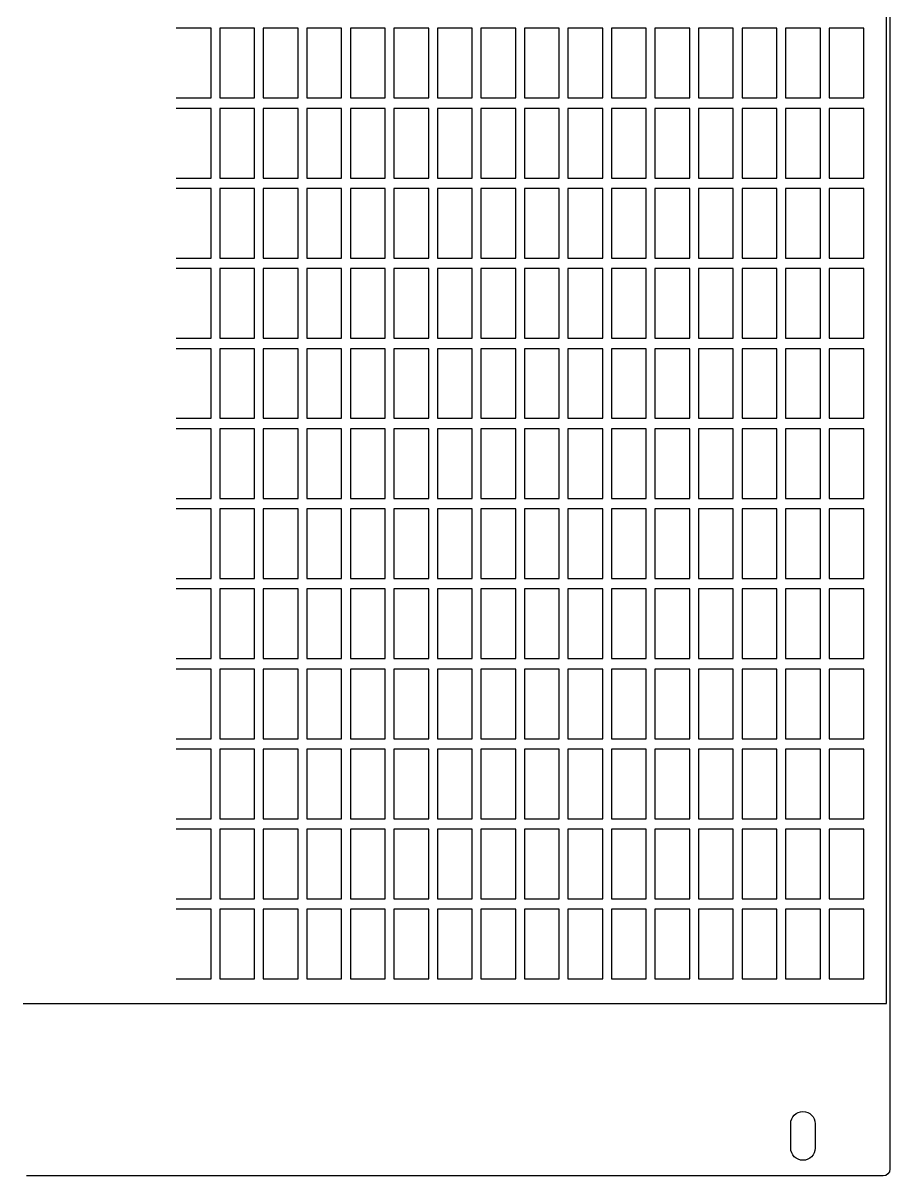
# Model space of a CAD drawing. Extents: x -678900 to 2378000, y 0 to 1840591.
# Drawn here: x -121606.6 to -121357.6, y 695220.8 to 695551.9 of the extents above; entities that cross this region are included whole.
import ezdxf

# ---------------------------------------------------------------- set-up
doc = ezdxf.new("R2010")
doc.units = 0
doc.header["$LTSCALE"] = 1000
doc.header["$MEASUREMENT"] = 0
doc.linetypes.add('DASH', pattern=[0.35, 0.25, -0.1])
for name, color, linetype in [('AE-ELEV-4', 251, 'CONTINUOUS'), ('AE-HDWR-COVR', 8, 'CONTINUOUS'), ('C-XREF-INT', 7, 'CONTINUOUS')]:
    doc.layers.add(name, color=color, linetype=linetype)

# ---------------------------------------------------------------- blocks, each defined once
blk = doc.blocks.new('冲顶')
at = {"layer": 'AE-ELEV-4', "linetype": 'Continuous'}
for p, q in [((1332886.42, 858497.89), (1332886.42, 857951.89)), ((1332887.42, 857999.46), (1332887.42, 858447.46)), ((1332893.92, 858279.46), (1332903.92, 858279.46)), ((1332893.92, 858259.46), (1332893.92, 858279.46)), ((1332903.92, 858279.46), (1332903.92, 858259.46)), ((1332906.42, 858279.46), (1332916.42, 858279.46)), ((1332906.42, 858259.46), (1332906.42, 858279.46)), ((1332916.42, 858279.46), (1332916.42, 858259.46)), ((1332918.92, 858279.46), (1332928.92, 858279.46)), ((1332918.92, 858259.46), (1332918.92, 858279.46)), ((1332928.92, 858279.46), (1332928.92, 858259.46)), ((1332931.42, 858279.46), (1332941.42, 858279.46)), ((1332931.42, 858259.46), (1332931.42, 858279.46)), ((1332941.42, 858279.46), (1332941.42, 858259.46)), ((1332943.92, 858279.46), (1332953.92, 858279.46)), ((1332943.92, 858259.46), (1332943.92, 858279.46)), ((1332953.92, 858279.46), (1332953.92, 858259.46)), ((1332956.42, 858279.46), (1332966.42, 858279.46)), ((1332956.42, 858259.46), (1332956.42, 858279.46)), ((1332966.42, 858279.46), (1332966.42, 858259.46)), ((1332968.92, 858279.46), (1332978.92, 858279.46)), ((1332968.92, 858259.46), (1332968.92, 858279.46)), ((1332978.92, 858279.46), (1332978.92, 858259.46)), ((1332981.42, 858279.46), (1332991.42, 858279.46)), ((1332981.42, 858259.46), (1332981.42, 858279.46)), ((1332991.42, 858279.46), (1332991.42, 858259.46)), ((1332993.92, 858279.46), (1333003.92, 858279.46)), ((1332993.92, 858259.46), (1332993.92, 858279.46)), ((1333003.92, 858279.46), (1333003.92, 858259.46)), ((1333006.42, 858279.46), (1333016.42, 858279.46)), ((1333006.42, 858259.46), (1333006.42, 858279.46)), ((1333016.42, 858279.46), (1333016.42, 858259.46)), ((1333018.92, 858279.46), (1333028.92, 858279.46)), ((1333018.92, 858259.46), (1333018.92, 858279.46)), ((1333028.92, 858279.46), (1333028.92, 858259.46)), ((1333031.42, 858279.46), (1333041.42, 858279.46)), ((1333031.42, 858259.46), (1333031.42, 858279.46)), ((1333041.42, 858279.46), (1333041.42, 858259.46)), ((1333043.92, 858279.46), (1333053.92, 858279.46)), ((1333043.92, 858259.46), (1333043.92, 858279.46)), ((1333053.92, 858279.46), (1333053.92, 858259.46)), ((1333056.42, 858279.46), (1333066.42, 858279.46)), ((1333056.42, 858259.46), (1333056.42, 858279.46)), ((1333066.42, 858279.46), (1333066.42, 858259.46)), ((1333068.92, 858279.46), (1333078.92, 858279.46)), ((1333068.92, 858259.46), (1333068.92, 858279.46)), ((1333078.92, 858279.46), (1333078.92, 858259.46)), ((1333081.42, 858279.46), (1333091.42, 858279.46)), ((1333081.42, 858259.46), (1333081.42, 858279.46)), ((1332903.92, 858259.46), (1332893.92, 858259.46)), ((1332916.42, 858259.46), (1332906.42, 858259.46)), ((1332928.92, 858259.46), (1332918.92, 858259.46)), ((1332941.42, 858259.46), (1332931.42, 858259.46)), ((1332953.92, 858259.46), (1332943.92, 858259.46)), ((1332966.42, 858259.46), (1332956.42, 858259.46)), ((1332978.92, 858259.46), (1332968.92, 858259.46)), ((1332991.42, 858259.46), (1332981.42, 858259.46)), ((1333003.92, 858259.46), (1332993.92, 858259.46)), ((1333016.42, 858259.46), (1333006.42, 858259.46)), ((1333028.92, 858259.46), (1333018.92, 858259.46)), ((1333041.42, 858259.46), (1333031.42, 858259.46)), ((1333053.92, 858259.46), (1333043.92, 858259.46)), ((1333066.42, 858259.46), (1333056.42, 858259.46)), ((1333078.92, 858259.46), (1333068.92, 858259.46)), ((1333091.42, 858259.46), (1333081.42, 858259.46)), ((1332893.92, 858256.46), (1332903.92, 858256.46)), ((1332893.92, 858236.46), (1332893.92, 858256.46)), ((1332903.92, 858256.46), (1332903.92, 858236.46)), ((1332906.42, 858256.46), (1332916.42, 858256.46)), ((1332906.42, 858236.46), (1332906.42, 858256.46)), ((1332916.42, 858256.46), (1332916.42, 858236.46)), ((1332918.92, 858256.46), (1332928.92, 858256.46)), ((1332918.92, 858236.46), (1332918.92, 858256.46)), ((1332928.92, 858256.46), (1332928.92, 858236.46)), ((1332931.42, 858256.46), (1332941.42, 858256.46)), ((1332931.42, 858236.46), (1332931.42, 858256.46)), ((1332941.42, 858256.46), (1332941.42, 858236.46)), ((1332943.92, 858256.46), (1332953.92, 858256.46)), ((1332943.92, 858236.46), (1332943.92, 858256.46)), ((1332953.92, 858256.46), (1332953.92, 858236.46)), ((1332956.42, 858256.46), (1332966.42, 858256.46)), ((1332956.42, 858236.46), (1332956.42, 858256.46)), ((1332966.42, 858256.46), (1332966.42, 858236.46)), ((1332968.92, 858256.46), (1332978.92, 858256.46)), ((1332968.92, 858236.46), (1332968.92, 858256.46)), ((1332978.92, 858256.46), (1332978.92, 858236.46)), ((1332981.42, 858256.46), (1332991.42, 858256.46)), ((1332981.42, 858236.46), (1332981.42, 858256.46)), ((1332991.42, 858256.46), (1332991.42, 858236.46)), ((1332993.92, 858256.46), (1333003.92, 858256.46)), ((1332993.92, 858236.46), (1332993.92, 858256.46)), ((1333003.92, 858256.46), (1333003.92, 858236.46)), ((1333006.42, 858256.46), (1333016.42, 858256.46)), ((1333006.42, 858236.46), (1333006.42, 858256.46)), ((1333016.42, 858256.46), (1333016.42, 858236.46)), ((1333018.92, 858256.46), (1333028.92, 858256.46)), ((1333018.92, 858236.46), (1333018.92, 858256.46)), ((1333028.92, 858256.46), (1333028.92, 858236.46)), ((1333031.42, 858256.46), (1333041.42, 858256.46)), ((1333031.42, 858236.46), (1333031.42, 858256.46)), ((1333041.42, 858256.46), (1333041.42, 858236.46)), ((1333043.92, 858256.46), (1333053.92, 858256.46)), ((1333043.92, 858236.46), (1333043.92, 858256.46)), ((1333053.92, 858256.46), (1333053.92, 858236.46)), ((1333056.42, 858256.46), (1333066.42, 858256.46)), ((1333056.42, 858236.46), (1333056.42, 858256.46)), ((1333066.42, 858256.46), (1333066.42, 858236.46)), ((1333068.92, 858256.46), (1333078.92, 858256.46)), ((1333068.92, 858236.46), (1333068.92, 858256.46)), ((1333078.92, 858256.46), (1333078.92, 858236.46)), ((1333081.42, 858256.46), (1333091.42, 858256.46)), ((1333081.42, 858236.46), (1333081.42, 858256.46)), ((1332903.92, 858236.46), (1332893.92, 858236.46)), ((1332893.92, 858233.46), (1332903.92, 858233.46)), ((1332893.92, 858213.46), (1332893.92, 858233.46)), ((1332903.92, 858233.46), (1332903.92, 858213.46)), ((1332916.42, 858236.46), (1332906.42, 858236.46)), ((1332906.42, 858233.46), (1332916.42, 858233.46)), ((1332906.42, 858213.46), (1332906.42, 858233.46)), ((1332916.42, 858233.46), (1332916.42, 858213.46)), ((1332928.92, 858236.46), (1332918.92, 858236.46)), ((1332918.92, 858233.46), (1332928.92, 858233.46)), ((1332918.92, 858213.46), (1332918.92, 858233.46)), ((1332928.92, 858233.46), (1332928.92, 858213.46)), ((1332941.42, 858236.46), (1332931.42, 858236.46)), ((1332931.42, 858233.46), (1332941.42, 858233.46)), ((1332931.42, 858213.46), (1332931.42, 858233.46)), ((1332941.42, 858233.46), (1332941.42, 858213.46)), ((1332953.92, 858236.46), (1332943.92, 858236.46)), ((1332943.92, 858233.46), (1332953.92, 858233.46)), ((1332943.92, 858213.46), (1332943.92, 858233.46)), ((1332953.92, 858233.46), (1332953.92, 858213.46)), ((1332966.42, 858236.46), (1332956.42, 858236.46)), ((1332956.42, 858233.46), (1332966.42, 858233.46)), ((1332956.42, 858213.46), (1332956.42, 858233.46)), ((1332966.42, 858233.46), (1332966.42, 858213.46)), ((1332978.92, 858236.46), (1332968.92, 858236.46)), ((1332968.92, 858233.46), (1332978.92, 858233.46)), ((1332968.92, 858213.46), (1332968.92, 858233.46)), ((1332978.92, 858233.46), (1332978.92, 858213.46)), ((1332991.42, 858236.46), (1332981.42, 858236.46)), ((1332981.42, 858233.46), (1332991.42, 858233.46)), ((1332981.42, 858213.46), (1332981.42, 858233.46)), ((1332991.42, 858233.46), (1332991.42, 858213.46)), ((1333003.92, 858236.46), (1332993.92, 858236.46)), ((1332993.92, 858233.46), (1333003.92, 858233.46)), ((1332993.92, 858213.46), (1332993.92, 858233.46)), ((1333003.92, 858233.46), (1333003.92, 858213.46)), ((1333016.42, 858236.46), (1333006.42, 858236.46)), ((1333006.42, 858233.46), (1333016.42, 858233.46)), ((1333006.42, 858213.46), (1333006.42, 858233.46)), ((1333016.42, 858233.46), (1333016.42, 858213.46)), ((1333028.92, 858236.46), (1333018.92, 858236.46)), ((1333018.92, 858233.46), (1333028.92, 858233.46)), ((1333018.92, 858213.46), (1333018.92, 858233.46)), ((1333028.92, 858233.46), (1333028.92, 858213.46)), ((1333041.42, 858236.46), (1333031.42, 858236.46)), ((1333031.42, 858233.46), (1333041.42, 858233.46)), ((1333031.42, 858213.46), (1333031.42, 858233.46)), ((1333041.42, 858233.46), (1333041.42, 858213.46)), ((1333053.92, 858236.46), (1333043.92, 858236.46)), ((1333043.92, 858233.46), (1333053.92, 858233.46)), ((1333043.92, 858213.46), (1333043.92, 858233.46)), ((1333053.92, 858233.46), (1333053.92, 858213.46)), ((1333066.42, 858236.46), (1333056.42, 858236.46)), ((1333056.42, 858233.46), (1333066.42, 858233.46)), ((1333056.42, 858213.46), (1333056.42, 858233.46)), ((1333066.42, 858233.46), (1333066.42, 858213.46)), ((1333078.92, 858236.46), (1333068.92, 858236.46)), ((1333068.92, 858233.46), (1333078.92, 858233.46)), ((1333068.92, 858213.46), (1333068.92, 858233.46)), ((1333078.92, 858233.46), (1333078.92, 858213.46)), ((1333091.42, 858236.46), (1333081.42, 858236.46)), ((1333081.42, 858233.46), (1333091.42, 858233.46)), ((1333081.42, 858213.46), (1333081.42, 858233.46)), ((1332903.92, 858213.46), (1332893.92, 858213.46)), ((1332893.92, 858210.46), (1332903.92, 858210.46)), ((1332893.92, 858190.46), (1332893.92, 858210.46)), ((1332903.92, 858210.46), (1332903.92, 858190.46)), ((1332916.42, 858213.46), (1332906.42, 858213.46)), ((1332906.42, 858210.46), (1332916.42, 858210.46)), ((1332906.42, 858190.46), (1332906.42, 858210.46)), ((1332916.42, 858210.46), (1332916.42, 858190.46)), ((1332928.92, 858213.46), (1332918.92, 858213.46)), ((1332918.92, 858210.46), (1332928.92, 858210.46)), ((1332918.92, 858190.46), (1332918.92, 858210.46)), ((1332928.92, 858210.46), (1332928.92, 858190.46)), ((1332941.42, 858213.46), (1332931.42, 858213.46)), ((1332931.42, 858210.46), (1332941.42, 858210.46)), ((1332931.42, 858190.46), (1332931.42, 858210.46)), ((1332941.42, 858210.46), (1332941.42, 858190.46)), ((1332953.92, 858213.46), (1332943.92, 858213.46)), ((1332943.92, 858210.46), (1332953.92, 858210.46)), ((1332943.92, 858190.46), (1332943.92, 858210.46)), ((1332953.92, 858210.46), (1332953.92, 858190.46)), ((1332966.42, 858213.46), (1332956.42, 858213.46)), ((1332956.42, 858210.46), (1332966.42, 858210.46)), ((1332956.42, 858190.46), (1332956.42, 858210.46)), ((1332966.42, 858210.46), (1332966.42, 858190.46)), ((1332978.92, 858213.46), (1332968.92, 858213.46)), ((1332968.92, 858210.46), (1332978.92, 858210.46)), ((1332968.92, 858190.46), (1332968.92, 858210.46)), ((1332978.92, 858210.46), (1332978.92, 858190.46)), ((1332991.42, 858213.46), (1332981.42, 858213.46)), ((1332981.42, 858210.46), (1332991.42, 858210.46)), ((1332981.42, 858190.46), (1332981.42, 858210.46)), ((1332991.42, 858210.46), (1332991.42, 858190.46)), ((1333003.92, 858213.46), (1332993.92, 858213.46)), ((1332993.92, 858210.46), (1333003.92, 858210.46)), ((1332993.92, 858190.46), (1332993.92, 858210.46)), ((1333003.92, 858210.46), (1333003.92, 858190.46)), ((1333016.42, 858213.46), (1333006.42, 858213.46)), ((1333006.42, 858210.46), (1333016.42, 858210.46)), ((1333006.42, 858190.46), (1333006.42, 858210.46)), ((1333016.42, 858210.46), (1333016.42, 858190.46)), ((1333028.92, 858213.46), (1333018.92, 858213.46)), ((1333018.92, 858210.46), (1333028.92, 858210.46)), ((1333018.92, 858190.46), (1333018.92, 858210.46)), ((1333028.92, 858210.46), (1333028.92, 858190.46)), ((1333041.42, 858213.46), (1333031.42, 858213.46)), ((1333031.42, 858210.46), (1333041.42, 858210.46)), ((1333031.42, 858190.46), (1333031.42, 858210.46)), ((1333041.42, 858210.46), (1333041.42, 858190.46)), ((1333053.92, 858213.46), (1333043.92, 858213.46)), ((1333043.92, 858210.46), (1333053.92, 858210.46)), ((1333043.92, 858190.46), (1333043.92, 858210.46)), ((1333053.92, 858210.46), (1333053.92, 858190.46)), ((1333066.42, 858213.46), (1333056.42, 858213.46)), ((1333056.42, 858210.46), (1333066.42, 858210.46)), ((1333056.42, 858190.46), (1333056.42, 858210.46)), ((1333066.42, 858210.46), (1333066.42, 858190.46)), ((1333078.92, 858213.46), (1333068.92, 858213.46)), ((1333068.92, 858210.46), (1333078.92, 858210.46)), ((1333068.92, 858190.46), (1333068.92, 858210.46)), ((1333078.92, 858210.46), (1333078.92, 858190.46)), ((1333091.42, 858213.46), (1333081.42, 858213.46)), ((1333081.42, 858210.46), (1333091.42, 858210.46)), ((1333081.42, 858190.46), (1333081.42, 858210.46)), ((1332903.92, 858190.46), (1332893.92, 858190.46)), ((1332916.42, 858190.46), (1332906.42, 858190.46)), ((1332928.92, 858190.46), (1332918.92, 858190.46)), ((1332941.42, 858190.46), (1332931.42, 858190.46)), ((1332953.92, 858190.46), (1332943.92, 858190.46)), ((1332966.42, 858190.46), (1332956.42, 858190.46)), ((1332978.92, 858190.46), (1332968.92, 858190.46)), ((1332991.42, 858190.46), (1332981.42, 858190.46)), ((1333003.92, 858190.46), (1332993.92, 858190.46)), ((1333016.42, 858190.46), (1333006.42, 858190.46)), ((1333028.92, 858190.46), (1333018.92, 858190.46)), ((1333041.42, 858190.46), (1333031.42, 858190.46)), ((1333053.92, 858190.46), (1333043.92, 858190.46)), ((1333066.42, 858190.46), (1333056.42, 858190.46)), ((1333078.92, 858190.46), (1333068.92, 858190.46)), ((1333091.42, 858190.46), (1333081.42, 858190.46)), ((1332893.92, 858187.46), (1332903.92, 858187.46)), ((1332893.92, 858167.46), (1332893.92, 858187.46)), ((1332903.92, 858187.46), (1332903.92, 858167.46)), ((1332906.42, 858187.46), (1332916.42, 858187.46)), ((1332906.42, 858167.46), (1332906.42, 858187.46)), ((1332916.42, 858187.46), (1332916.42, 858167.46)), ((1332918.92, 858187.46), (1332928.92, 858187.46)), ((1332918.92, 858167.46), (1332918.92, 858187.46)), ((1332928.92, 858187.46), (1332928.92, 858167.46)), ((1332931.42, 858187.46), (1332941.42, 858187.46)), ((1332931.42, 858167.46), (1332931.42, 858187.46)), ((1332941.42, 858187.46), (1332941.42, 858167.46)), ((1332943.92, 858187.46), (1332953.92, 858187.46)), ((1332943.92, 858167.46), (1332943.92, 858187.46)), ((1332953.92, 858187.46), (1332953.92, 858167.46)), ((1332956.42, 858187.46), (1332966.42, 858187.46)), ((1332956.42, 858167.46), (1332956.42, 858187.46)), ((1332966.42, 858187.46), (1332966.42, 858167.46)), ((1332968.92, 858187.46), (1332978.92, 858187.46)), ((1332968.92, 858167.46), (1332968.92, 858187.46)), ((1332978.92, 858187.46), (1332978.92, 858167.46)), ((1332981.42, 858187.46), (1332991.42, 858187.46)), ((1332981.42, 858167.46), (1332981.42, 858187.46)), ((1332991.42, 858187.46), (1332991.42, 858167.46)), ((1332993.92, 858187.46), (1333003.92, 858187.46)), ((1332993.92, 858167.46), (1332993.92, 858187.46)), ((1333003.92, 858187.46), (1333003.92, 858167.46)), ((1333006.42, 858187.46), (1333016.42, 858187.46)), ((1333006.42, 858167.46), (1333006.42, 858187.46)), ((1333016.42, 858187.46), (1333016.42, 858167.46)), ((1333018.92, 858187.46), (1333028.92, 858187.46)), ((1333018.92, 858167.46), (1333018.92, 858187.46)), ((1333028.92, 858187.46), (1333028.92, 858167.46)), ((1333031.42, 858187.46), (1333041.42, 858187.46)), ((1333031.42, 858167.46), (1333031.42, 858187.46)), ((1333041.42, 858187.46), (1333041.42, 858167.46)), ((1333043.92, 858187.46), (1333053.92, 858187.46)), ((1333043.92, 858167.46), (1333043.92, 858187.46)), ((1333053.92, 858187.46), (1333053.92, 858167.46)), ((1333056.42, 858187.46), (1333066.42, 858187.46)), ((1333056.42, 858167.46), (1333056.42, 858187.46)), ((1333066.42, 858187.46), (1333066.42, 858167.46)), ((1333068.92, 858187.46), (1333078.92, 858187.46)), ((1333068.92, 858167.46), (1333068.92, 858187.46)), ((1333078.92, 858187.46), (1333078.92, 858167.46)), ((1333081.42, 858187.46), (1333091.42, 858187.46)), ((1333081.42, 858167.46), (1333081.42, 858187.46)), ((1332903.92, 858167.46), (1332893.92, 858167.46)), ((1332916.42, 858167.46), (1332906.42, 858167.46)), ((1332928.92, 858167.46), (1332918.92, 858167.46)), ((1332941.42, 858167.46), (1332931.42, 858167.46)), ((1332953.92, 858167.46), (1332943.92, 858167.46)), ((1332966.42, 858167.46), (1332956.42, 858167.46)), ((1332978.92, 858167.46), (1332968.92, 858167.46)), ((1332991.42, 858167.46), (1332981.42, 858167.46)), ((1333003.92, 858167.46), (1332993.92, 858167.46)), ((1333016.42, 858167.46), (1333006.42, 858167.46)), ((1333028.92, 858167.46), (1333018.92, 858167.46)), ((1333041.42, 858167.46), (1333031.42, 858167.46)), ((1333053.92, 858167.46), (1333043.92, 858167.46)), ((1333066.42, 858167.46), (1333056.42, 858167.46)), ((1333078.92, 858167.46), (1333068.92, 858167.46)), ((1333091.42, 858167.46), (1333081.42, 858167.46)), ((1332893.92, 858164.46), (1332903.92, 858164.46)), ((1332893.92, 858144.46), (1332893.92, 858164.46)), ((1332903.92, 858164.46), (1332903.92, 858144.46)), ((1332906.42, 858164.46), (1332916.42, 858164.46)), ((1332906.42, 858144.46), (1332906.42, 858164.46)), ((1332916.42, 858164.46), (1332916.42, 858144.46)), ((1332918.92, 858164.46), (1332928.92, 858164.46)), ((1332918.92, 858144.46), (1332918.92, 858164.46)), ((1332928.92, 858164.46), (1332928.92, 858144.46)), ((1332931.42, 858164.46), (1332941.42, 858164.46)), ((1332931.42, 858144.46), (1332931.42, 858164.46)), ((1332941.42, 858164.46), (1332941.42, 858144.46)), ((1332943.92, 858164.46), (1332953.92, 858164.46)), ((1332943.92, 858144.46), (1332943.92, 858164.46)), ((1332953.92, 858164.46), (1332953.92, 858144.46)), ((1332956.42, 858164.46), (1332966.42, 858164.46)), ((1332956.42, 858144.46), (1332956.42, 858164.46)), ((1332966.42, 858164.46), (1332966.42, 858144.46)), ((1332968.92, 858164.46), (1332978.92, 858164.46)), ((1332968.92, 858144.46), (1332968.92, 858164.46)), ((1332978.92, 858164.46), (1332978.92, 858144.46)), ((1332981.42, 858164.46), (1332991.42, 858164.46)), ((1332981.42, 858144.46), (1332981.42, 858164.46)), ((1332991.42, 858164.46), (1332991.42, 858144.46)), ((1332993.92, 858164.46), (1333003.92, 858164.46)), ((1332993.92, 858144.46), (1332993.92, 858164.46)), ((1333003.92, 858164.46), (1333003.92, 858144.46)), ((1333006.42, 858164.46), (1333016.42, 858164.46)), ((1333006.42, 858144.46), (1333006.42, 858164.46)), ((1333016.42, 858164.46), (1333016.42, 858144.46)), ((1333018.92, 858164.46), (1333028.92, 858164.46)), ((1333018.92, 858144.46), (1333018.92, 858164.46)), ((1333028.92, 858164.46), (1333028.92, 858144.46)), ((1333031.42, 858164.46), (1333041.42, 858164.46)), ((1333031.42, 858144.46), (1333031.42, 858164.46)), ((1333041.42, 858164.46), (1333041.42, 858144.46)), ((1333043.92, 858164.46), (1333053.92, 858164.46)), ((1333043.92, 858144.46), (1333043.92, 858164.46)), ((1333053.92, 858164.46), (1333053.92, 858144.46)), ((1333056.42, 858164.46), (1333066.42, 858164.46)), ((1333056.42, 858144.46), (1333056.42, 858164.46)), ((1333066.42, 858164.46), (1333066.42, 858144.46)), ((1333068.92, 858164.46), (1333078.92, 858164.46)), ((1333068.92, 858144.46), (1333068.92, 858164.46)), ((1333078.92, 858164.46), (1333078.92, 858144.46)), ((1333081.42, 858164.46), (1333091.42, 858164.46)), ((1333081.42, 858144.46), (1333081.42, 858164.46)), ((1332903.92, 858144.46), (1332893.92, 858144.46)), ((1332916.42, 858144.46), (1332906.42, 858144.46)), ((1332928.92, 858144.46), (1332918.92, 858144.46)), ((1332941.42, 858144.46), (1332931.42, 858144.46)), ((1332953.92, 858144.46), (1332943.92, 858144.46)), ((1332966.42, 858144.46), (1332956.42, 858144.46)), ((1332978.92, 858144.46), (1332968.92, 858144.46)), ((1332991.42, 858144.46), (1332981.42, 858144.46)), ((1333003.92, 858144.46), (1332993.92, 858144.46)), ((1333016.42, 858144.46), (1333006.42, 858144.46)), ((1333028.92, 858144.46), (1333018.92, 858144.46)), ((1333041.42, 858144.46), (1333031.42, 858144.46)), ((1333053.92, 858144.46), (1333043.92, 858144.46)), ((1333066.42, 858144.46), (1333056.42, 858144.46)), ((1333078.92, 858144.46), (1333068.92, 858144.46)), ((1333091.42, 858144.46), (1333081.42, 858144.46)), ((1332893.92, 858141.46), (1332903.92, 858141.46)), ((1332893.92, 858121.46), (1332893.92, 858141.46)), ((1332903.92, 858141.46), (1332903.92, 858121.46)), ((1332906.42, 858141.46), (1332916.42, 858141.46)), ((1332906.42, 858121.46), (1332906.42, 858141.46)), ((1332916.42, 858141.46), (1332916.42, 858121.46)), ((1332918.92, 858141.46), (1332928.92, 858141.46)), ((1332918.92, 858121.46), (1332918.92, 858141.46)), ((1332928.92, 858141.46), (1332928.92, 858121.46)), ((1332931.42, 858141.46), (1332941.42, 858141.46)), ((1332931.42, 858121.46), (1332931.42, 858141.46)), ((1332941.42, 858141.46), (1332941.42, 858121.46)), ((1332943.92, 858141.46), (1332953.92, 858141.46)), ((1332943.92, 858121.46), (1332943.92, 858141.46)), ((1332953.92, 858141.46), (1332953.92, 858121.46)), ((1332956.42, 858141.46), (1332966.42, 858141.46)), ((1332956.42, 858121.46), (1332956.42, 858141.46)), ((1332966.42, 858141.46), (1332966.42, 858121.46)), ((1332968.92, 858141.46), (1332978.92, 858141.46)), ((1332968.92, 858121.46), (1332968.92, 858141.46)), ((1332978.92, 858141.46), (1332978.92, 858121.46)), ((1332981.42, 858141.46), (1332991.42, 858141.46)), ((1332981.42, 858121.46), (1332981.42, 858141.46)), ((1332991.42, 858141.46), (1332991.42, 858121.46)), ((1332993.92, 858141.46), (1333003.92, 858141.46)), ((1332993.92, 858121.46), (1332993.92, 858141.46)), ((1333003.92, 858141.46), (1333003.92, 858121.46)), ((1333006.42, 858141.46), (1333016.42, 858141.46)), ((1333006.42, 858121.46), (1333006.42, 858141.46)), ((1333016.42, 858141.46), (1333016.42, 858121.46)), ((1333018.92, 858141.46), (1333028.92, 858141.46)), ((1333018.92, 858121.46), (1333018.92, 858141.46)), ((1333028.92, 858141.46), (1333028.92, 858121.46)), ((1333031.42, 858141.46), (1333041.42, 858141.46)), ((1333031.42, 858121.46), (1333031.42, 858141.46)), ((1333041.42, 858141.46), (1333041.42, 858121.46)), ((1333043.92, 858141.46), (1333053.92, 858141.46)), ((1333043.92, 858121.46), (1333043.92, 858141.46)), ((1333053.92, 858141.46), (1333053.92, 858121.46)), ((1333056.42, 858141.46), (1333066.42, 858141.46)), ((1333056.42, 858121.46), (1333056.42, 858141.46)), ((1333066.42, 858141.46), (1333066.42, 858121.46)), ((1333068.92, 858141.46), (1333078.92, 858141.46)), ((1333068.92, 858121.46), (1333068.92, 858141.46)), ((1333078.92, 858141.46), (1333078.92, 858121.46)), ((1333081.42, 858141.46), (1333091.42, 858141.46)), ((1333081.42, 858121.46), (1333081.42, 858141.46)), ((1332903.92, 858121.46), (1332893.92, 858121.46)), ((1332916.42, 858121.46), (1332906.42, 858121.46)), ((1332928.92, 858121.46), (1332918.92, 858121.46)), ((1332941.42, 858121.46), (1332931.42, 858121.46)), ((1332953.92, 858121.46), (1332943.92, 858121.46)), ((1332966.42, 858121.46), (1332956.42, 858121.46)), ((1332978.92, 858121.46), (1332968.92, 858121.46)), ((1332991.42, 858121.46), (1332981.42, 858121.46)), ((1333003.92, 858121.46), (1332993.92, 858121.46)), ((1333016.42, 858121.46), (1333006.42, 858121.46)), ((1333028.92, 858121.46), (1333018.92, 858121.46)), ((1333041.42, 858121.46), (1333031.42, 858121.46)), ((1333053.92, 858121.46), (1333043.92, 858121.46)), ((1333066.42, 858121.46), (1333056.42, 858121.46)), ((1333078.92, 858121.46), (1333068.92, 858121.46)), ((1333091.42, 858121.46), (1333081.42, 858121.46)), ((1332893.92, 858118.46), (1332903.92, 858118.46)), ((1332893.92, 858098.46), (1332893.92, 858118.46)), ((1332903.92, 858118.46), (1332903.92, 858098.46)), ((1332906.42, 858118.46), (1332916.42, 858118.46)), ((1332906.42, 858098.46), (1332906.42, 858118.46)), ((1332916.42, 858118.46), (1332916.42, 858098.46)), ((1332918.92, 858118.46), (1332928.92, 858118.46)), ((1332918.92, 858098.46), (1332918.92, 858118.46)), ((1332928.92, 858118.46), (1332928.92, 858098.46)), ((1332931.42, 858118.46), (1332941.42, 858118.46)), ((1332931.42, 858098.46), (1332931.42, 858118.46)), ((1332941.42, 858118.46), (1332941.42, 858098.46)), ((1332943.92, 858118.46), (1332953.92, 858118.46)), ((1332943.92, 858098.46), (1332943.92, 858118.46)), ((1332953.92, 858118.46), (1332953.92, 858098.46)), ((1332956.42, 858118.46), (1332966.42, 858118.46)), ((1332956.42, 858098.46), (1332956.42, 858118.46)), ((1332966.42, 858118.46), (1332966.42, 858098.46)), ((1332968.92, 858118.46), (1332978.92, 858118.46)), ((1332968.92, 858098.46), (1332968.92, 858118.46)), ((1332978.92, 858118.46), (1332978.92, 858098.46)), ((1332981.42, 858118.46), (1332991.42, 858118.46)), ((1332981.42, 858098.46), (1332981.42, 858118.46)), ((1332991.42, 858118.46), (1332991.42, 858098.46)), ((1332993.92, 858118.46), (1333003.92, 858118.46)), ((1332993.92, 858098.46), (1332993.92, 858118.46)), ((1333003.92, 858118.46), (1333003.92, 858098.46)), ((1333006.42, 858118.46), (1333016.42, 858118.46)), ((1333006.42, 858098.46), (1333006.42, 858118.46)), ((1333016.42, 858118.46), (1333016.42, 858098.46)), ((1333018.92, 858118.46), (1333028.92, 858118.46)), ((1333018.92, 858098.46), (1333018.92, 858118.46)), ((1333028.92, 858118.46), (1333028.92, 858098.46)), ((1333031.42, 858118.46), (1333041.42, 858118.46)), ((1333031.42, 858098.46), (1333031.42, 858118.46)), ((1333041.42, 858118.46), (1333041.42, 858098.46)), ((1333043.92, 858118.46), (1333053.92, 858118.46)), ((1333043.92, 858098.46), (1333043.92, 858118.46)), ((1333053.92, 858118.46), (1333053.92, 858098.46)), ((1333056.42, 858118.46), (1333066.42, 858118.46)), ((1333056.42, 858098.46), (1333056.42, 858118.46)), ((1333066.42, 858118.46), (1333066.42, 858098.46)), ((1333068.92, 858118.46), (1333078.92, 858118.46)), ((1333068.92, 858098.46), (1333068.92, 858118.46)), ((1333078.92, 858118.46), (1333078.92, 858098.46)), ((1333081.42, 858118.46), (1333091.42, 858118.46)), ((1333081.42, 858098.46), (1333081.42, 858118.46)), ((1332903.92, 858098.46), (1332893.92, 858098.46)), ((1332916.42, 858098.46), (1332906.42, 858098.46)), ((1332928.92, 858098.46), (1332918.92, 858098.46)), ((1332941.42, 858098.46), (1332931.42, 858098.46)), ((1332953.92, 858098.46), (1332943.92, 858098.46)), ((1332966.42, 858098.46), (1332956.42, 858098.46)), ((1332978.92, 858098.46), (1332968.92, 858098.46)), ((1332991.42, 858098.46), (1332981.42, 858098.46)), ((1333003.92, 858098.46), (1332993.92, 858098.46)), ((1333016.42, 858098.46), (1333006.42, 858098.46)), ((1333028.92, 858098.46), (1333018.92, 858098.46)), ((1333041.42, 858098.46), (1333031.42, 858098.46)), ((1333053.92, 858098.46), (1333043.92, 858098.46)), ((1333066.42, 858098.46), (1333056.42, 858098.46)), ((1333078.92, 858098.46), (1333068.92, 858098.46)), ((1333091.42, 858098.46), (1333081.42, 858098.46)), ((1332893.92, 858095.46), (1332903.92, 858095.46)), ((1332893.92, 858075.46), (1332893.92, 858095.46)), ((1332903.92, 858095.46), (1332903.92, 858075.46)), ((1332906.42, 858095.46), (1332916.42, 858095.46)), ((1332906.42, 858075.46), (1332906.42, 858095.46)), ((1332916.42, 858095.46), (1332916.42, 858075.46)), ((1332918.92, 858095.46), (1332928.92, 858095.46)), ((1332918.92, 858075.46), (1332918.92, 858095.46)), ((1332928.92, 858095.46), (1332928.92, 858075.46)), ((1332931.42, 858095.46), (1332941.42, 858095.46)), ((1332931.42, 858075.46), (1332931.42, 858095.46)), ((1332941.42, 858095.46), (1332941.42, 858075.46)), ((1332943.92, 858095.46), (1332953.92, 858095.46)), ((1332943.92, 858075.46), (1332943.92, 858095.46)), ((1332953.92, 858095.46), (1332953.92, 858075.46)), ((1332956.42, 858095.46), (1332966.42, 858095.46)), ((1332956.42, 858075.46), (1332956.42, 858095.46)), ((1332966.42, 858095.46), (1332966.42, 858075.46)), ((1332968.92, 858095.46), (1332978.92, 858095.46)), ((1332968.92, 858075.46), (1332968.92, 858095.46)), ((1332978.92, 858095.46), (1332978.92, 858075.46)), ((1332981.42, 858095.46), (1332991.42, 858095.46)), ((1332981.42, 858075.46), (1332981.42, 858095.46)), ((1332991.42, 858095.46), (1332991.42, 858075.46)), ((1332993.92, 858095.46), (1333003.92, 858095.46)), ((1332993.92, 858075.46), (1332993.92, 858095.46)), ((1333003.92, 858095.46), (1333003.92, 858075.46)), ((1333006.42, 858095.46), (1333016.42, 858095.46)), ((1333006.42, 858075.46), (1333006.42, 858095.46)), ((1333016.42, 858095.46), (1333016.42, 858075.46)), ((1333018.92, 858095.46), (1333028.92, 858095.46)), ((1333018.92, 858075.46), (1333018.92, 858095.46)), ((1333028.92, 858095.46), (1333028.92, 858075.46)), ((1333031.42, 858095.46), (1333041.42, 858095.46)), ((1333031.42, 858075.46), (1333031.42, 858095.46)), ((1333041.42, 858095.46), (1333041.42, 858075.46)), ((1333043.92, 858095.46), (1333053.92, 858095.46)), ((1333043.92, 858075.46), (1333043.92, 858095.46)), ((1333053.92, 858095.46), (1333053.92, 858075.46)), ((1333056.42, 858095.46), (1333066.42, 858095.46)), ((1333056.42, 858075.46), (1333056.42, 858095.46)), ((1333066.42, 858095.46), (1333066.42, 858075.46)), ((1333068.92, 858095.46), (1333078.92, 858095.46)), ((1333068.92, 858075.46), (1333068.92, 858095.46)), ((1333078.92, 858095.46), (1333078.92, 858075.46)), ((1333081.42, 858095.46), (1333091.42, 858095.46)), ((1333081.42, 858075.46), (1333081.42, 858095.46)), ((1332903.92, 858075.46), (1332893.92, 858075.46)), ((1332916.42, 858075.46), (1332906.42, 858075.46)), ((1332928.92, 858075.46), (1332918.92, 858075.46)), ((1332941.42, 858075.46), (1332931.42, 858075.46)), ((1332953.92, 858075.46), (1332943.92, 858075.46)), ((1332966.42, 858075.46), (1332956.42, 858075.46)), ((1332978.92, 858075.46), (1332968.92, 858075.46)), ((1332991.42, 858075.46), (1332981.42, 858075.46)), ((1333003.92, 858075.46), (1332993.92, 858075.46)), ((1333016.42, 858075.46), (1333006.42, 858075.46)), ((1333028.92, 858075.46), (1333018.92, 858075.46)), ((1333041.42, 858075.46), (1333031.42, 858075.46)), ((1333053.92, 858075.46), (1333043.92, 858075.46)), ((1333066.42, 858075.46), (1333056.42, 858075.46)), ((1333078.92, 858075.46), (1333068.92, 858075.46)), ((1333091.42, 858075.46), (1333081.42, 858075.46)), ((1332893.92, 858072.46), (1332903.92, 858072.46)), ((1332893.92, 858052.46), (1332893.92, 858072.46)), ((1332903.92, 858072.46), (1332903.92, 858052.46)), ((1332906.42, 858072.46), (1332916.42, 858072.46)), ((1332906.42, 858052.46), (1332906.42, 858072.46)), ((1332916.42, 858072.46), (1332916.42, 858052.46)), ((1332918.92, 858072.46), (1332928.92, 858072.46)), ((1332918.92, 858052.46), (1332918.92, 858072.46)), ((1332928.92, 858072.46), (1332928.92, 858052.46)), ((1332931.42, 858072.46), (1332941.42, 858072.46)), ((1332931.42, 858052.46), (1332931.42, 858072.46)), ((1332941.42, 858072.46), (1332941.42, 858052.46)), ((1332943.92, 858072.46), (1332953.92, 858072.46)), ((1332943.92, 858052.46), (1332943.92, 858072.46)), ((1332953.92, 858072.46), (1332953.92, 858052.46)), ((1332956.42, 858072.46), (1332966.42, 858072.46)), ((1332956.42, 858052.46), (1332956.42, 858072.46)), ((1332966.42, 858072.46), (1332966.42, 858052.46)), ((1332968.92, 858072.46), (1332978.92, 858072.46)), ((1332968.92, 858052.46), (1332968.92, 858072.46)), ((1332978.92, 858072.46), (1332978.92, 858052.46)), ((1332981.42, 858072.46), (1332991.42, 858072.46)), ((1332981.42, 858052.46), (1332981.42, 858072.46)), ((1332991.42, 858072.46), (1332991.42, 858052.46)), ((1332993.92, 858072.46), (1333003.92, 858072.46)), ((1332993.92, 858052.46), (1332993.92, 858072.46)), ((1333003.92, 858072.46), (1333003.92, 858052.46)), ((1333006.42, 858072.46), (1333016.42, 858072.46)), ((1333006.42, 858052.46), (1333006.42, 858072.46)), ((1333016.42, 858072.46), (1333016.42, 858052.46)), ((1333018.92, 858072.46), (1333028.92, 858072.46)), ((1333018.92, 858052.46), (1333018.92, 858072.46)), ((1333028.92, 858072.46), (1333028.92, 858052.46)), ((1333031.42, 858072.46), (1333041.42, 858072.46)), ((1333031.42, 858052.46), (1333031.42, 858072.46)), ((1333041.42, 858072.46), (1333041.42, 858052.46)), ((1333043.92, 858072.46), (1333053.92, 858072.46)), ((1333043.92, 858052.46), (1333043.92, 858072.46)), ((1333053.92, 858072.46), (1333053.92, 858052.46)), ((1333056.42, 858072.46), (1333066.42, 858072.46)), ((1333056.42, 858052.46), (1333056.42, 858072.46)), ((1333066.42, 858072.46), (1333066.42, 858052.46)), ((1333068.92, 858072.46), (1333078.92, 858072.46)), ((1333068.92, 858052.46), (1333068.92, 858072.46)), ((1333078.92, 858072.46), (1333078.92, 858052.46)), ((1333081.42, 858072.46), (1333091.42, 858072.46)), ((1333081.42, 858052.46), (1333081.42, 858072.46)), ((1332903.92, 858052.46), (1332893.92, 858052.46)), ((1332916.42, 858052.46), (1332906.42, 858052.46)), ((1332928.92, 858052.46), (1332918.92, 858052.46)), ((1332941.42, 858052.46), (1332931.42, 858052.46)), ((1332953.92, 858052.46), (1332943.92, 858052.46)), ((1332966.42, 858052.46), (1332956.42, 858052.46)), ((1332978.92, 858052.46), (1332968.92, 858052.46)), ((1332991.42, 858052.46), (1332981.42, 858052.46)), ((1333003.92, 858052.46), (1332993.92, 858052.46)), ((1333016.42, 858052.46), (1333006.42, 858052.46)), ((1333028.92, 858052.46), (1333018.92, 858052.46)), ((1333041.42, 858052.46), (1333031.42, 858052.46)), ((1333053.92, 858052.46), (1333043.92, 858052.46)), ((1333066.42, 858052.46), (1333056.42, 858052.46)), ((1333078.92, 858052.46), (1333068.92, 858052.46)), ((1333091.42, 858052.46), (1333081.42, 858052.46)), ((1332893.92, 858049.46), (1332903.92, 858049.46)), ((1332893.92, 858029.46), (1332893.92, 858049.46)), ((1332903.92, 858049.46), (1332903.92, 858029.46)), ((1332906.42, 858049.46), (1332916.42, 858049.46)), ((1332906.42, 858029.46), (1332906.42, 858049.46)), ((1332916.42, 858049.46), (1332916.42, 858029.46)), ((1332918.92, 858049.46), (1332928.92, 858049.46)), ((1332918.92, 858029.46), (1332918.92, 858049.46)), ((1332928.92, 858049.46), (1332928.92, 858029.46)), ((1332931.42, 858049.46), (1332941.42, 858049.46)), ((1332931.42, 858029.46), (1332931.42, 858049.46)), ((1332941.42, 858049.46), (1332941.42, 858029.46)), ((1332943.92, 858049.46), (1332953.92, 858049.46)), ((1332943.92, 858029.46), (1332943.92, 858049.46)), ((1332953.92, 858049.46), (1332953.92, 858029.46)), ((1332956.42, 858049.46), (1332966.42, 858049.46)), ((1332956.42, 858029.46), (1332956.42, 858049.46)), ((1332966.42, 858049.46), (1332966.42, 858029.46)), ((1332968.92, 858049.46), (1332978.92, 858049.46)), ((1332968.92, 858029.46), (1332968.92, 858049.46)), ((1332978.92, 858049.46), (1332978.92, 858029.46)), ((1332981.42, 858049.46), (1332991.42, 858049.46)), ((1332981.42, 858029.46), (1332981.42, 858049.46)), ((1332991.42, 858049.46), (1332991.42, 858029.46)), ((1332993.92, 858049.46), (1333003.92, 858049.46)), ((1332993.92, 858029.46), (1332993.92, 858049.46)), ((1333003.92, 858049.46), (1333003.92, 858029.46)), ((1333006.42, 858049.46), (1333016.42, 858049.46)), ((1333006.42, 858029.46), (1333006.42, 858049.46)), ((1333016.42, 858049.46), (1333016.42, 858029.46)), ((1333018.92, 858049.46), (1333028.92, 858049.46)), ((1333018.92, 858029.46), (1333018.92, 858049.46)), ((1333028.92, 858049.46), (1333028.92, 858029.46)), ((1333031.42, 858049.46), (1333041.42, 858049.46)), ((1333031.42, 858029.46), (1333031.42, 858049.46)), ((1333041.42, 858049.46), (1333041.42, 858029.46)), ((1333043.92, 858049.46), (1333053.92, 858049.46)), ((1333043.92, 858029.46), (1333043.92, 858049.46)), ((1333053.92, 858049.46), (1333053.92, 858029.46)), ((1333056.42, 858049.46), (1333066.42, 858049.46)), ((1333056.42, 858029.46), (1333056.42, 858049.46)), ((1333066.42, 858049.46), (1333066.42, 858029.46)), ((1333068.92, 858049.46), (1333078.92, 858049.46)), ((1333068.92, 858029.46), (1333068.92, 858049.46)), ((1333078.92, 858049.46), (1333078.92, 858029.46)), ((1333081.42, 858049.46), (1333091.42, 858049.46)), ((1333081.42, 858029.46), (1333081.42, 858049.46)), ((1332903.92, 858029.46), (1332893.92, 858029.46)), ((1332916.42, 858029.46), (1332906.42, 858029.46)), ((1332928.92, 858029.46), (1332918.92, 858029.46)), ((1332941.42, 858029.46), (1332931.42, 858029.46)), ((1332953.92, 858029.46), (1332943.92, 858029.46)), ((1332966.42, 858029.46), (1332956.42, 858029.46)), ((1332978.92, 858029.46), (1332968.92, 858029.46)), ((1332991.42, 858029.46), (1332981.42, 858029.46)), ((1333003.92, 858029.46), (1332993.92, 858029.46)), ((1333016.42, 858029.46), (1333006.42, 858029.46)), ((1333028.92, 858029.46), (1333018.92, 858029.46)), ((1333041.42, 858029.46), (1333031.42, 858029.46)), ((1333053.92, 858029.46), (1333043.92, 858029.46)), ((1333066.42, 858029.46), (1333056.42, 858029.46)), ((1333078.92, 858029.46), (1333068.92, 858029.46)), ((1333091.42, 858029.46), (1333081.42, 858029.46)), ((1332893.92, 858026.46), (1332903.92, 858026.46)), ((1332893.92, 858006.46), (1332893.92, 858026.46)), ((1332903.92, 858026.46), (1332903.92, 858006.46)), ((1332906.42, 858026.46), (1332916.42, 858026.46)), ((1332906.42, 858006.46), (1332906.42, 858026.46)), ((1332916.42, 858026.46), (1332916.42, 858006.46)), ((1332918.92, 858026.46), (1332928.92, 858026.46)), ((1332918.92, 858006.46), (1332918.92, 858026.46)), ((1332928.92, 858026.46), (1332928.92, 858006.46)), ((1332931.42, 858026.46), (1332941.42, 858026.46)), ((1332931.42, 858006.46), (1332931.42, 858026.46)), ((1332941.42, 858026.46), (1332941.42, 858006.46)), ((1332943.92, 858026.46), (1332953.92, 858026.46)), ((1332943.92, 858006.46), (1332943.92, 858026.46)), ((1332953.92, 858026.46), (1332953.92, 858006.46)), ((1332956.42, 858026.46), (1332966.42, 858026.46)), ((1332956.42, 858006.46), (1332956.42, 858026.46)), ((1332966.42, 858026.46), (1332966.42, 858006.46)), ((1332968.92, 858026.46), (1332978.92, 858026.46)), ((1332968.92, 858006.46), (1332968.92, 858026.46)), ((1332978.92, 858026.46), (1332978.92, 858006.46)), ((1332981.42, 858026.46), (1332991.42, 858026.46)), ((1332981.42, 858006.46), (1332981.42, 858026.46)), ((1332991.42, 858026.46), (1332991.42, 858006.46)), ((1332993.92, 858026.46), (1333003.92, 858026.46)), ((1332993.92, 858006.46), (1332993.92, 858026.46)), ((1333003.92, 858026.46), (1333003.92, 858006.46)), ((1333006.42, 858026.46), (1333016.42, 858026.46)), ((1333006.42, 858006.46), (1333006.42, 858026.46)), ((1333016.42, 858026.46), (1333016.42, 858006.46)), ((1333018.92, 858026.46), (1333028.92, 858026.46)), ((1333018.92, 858006.46), (1333018.92, 858026.46)), ((1333028.92, 858026.46), (1333028.92, 858006.46)), ((1333031.42, 858026.46), (1333041.42, 858026.46)), ((1333031.42, 858006.46), (1333031.42, 858026.46)), ((1333041.42, 858026.46), (1333041.42, 858006.46)), ((1333043.92, 858026.46), (1333053.92, 858026.46)), ((1333043.92, 858006.46), (1333043.92, 858026.46)), ((1333053.92, 858026.46), (1333053.92, 858006.46)), ((1333056.42, 858026.46), (1333066.42, 858026.46)), ((1333056.42, 858006.46), (1333056.42, 858026.46)), ((1333066.42, 858026.46), (1333066.42, 858006.46)), ((1333068.92, 858026.46), (1333078.92, 858026.46)), ((1333068.92, 858006.46), (1333068.92, 858026.46)), ((1333078.92, 858026.46), (1333078.92, 858006.46)), ((1333081.42, 858026.46), (1333091.42, 858026.46)), ((1333081.42, 858006.46), (1333081.42, 858026.46)), ((1332903.92, 858006.46), (1332893.92, 858006.46)), ((1332916.42, 858006.46), (1332906.42, 858006.46)), ((1332928.92, 858006.46), (1332918.92, 858006.46)), ((1332941.42, 858006.46), (1332931.42, 858006.46)), ((1332953.92, 858006.46), (1332943.92, 858006.46)), ((1332966.42, 858006.46), (1332956.42, 858006.46)), ((1332978.92, 858006.46), (1332968.92, 858006.46)), ((1332991.42, 858006.46), (1332981.42, 858006.46)), ((1333003.92, 858006.46), (1332993.92, 858006.46)), ((1333016.42, 858006.46), (1333006.42, 858006.46)), ((1333028.92, 858006.46), (1333018.92, 858006.46)), ((1333041.42, 858006.46), (1333031.42, 858006.46)), ((1333053.92, 858006.46), (1333043.92, 858006.46)), ((1333066.42, 858006.46), (1333056.42, 858006.46)), ((1333078.92, 858006.46), (1333068.92, 858006.46)), ((1333091.42, 858006.46), (1333081.42, 858006.46)), ((1333135.42, 857999.46), (1332887.42, 857999.46)), ((1332907.92, 857964.89), (1332907.92, 857957.89)), ((1332914.92, 857957.89), (1332914.92, 857964.89)), ((1332888.42, 857949.89), (1333134.42, 857949.89))]:
    blk.add_line(p, q, dxfattribs=at)
for centre, radius, start, end in [((1332911.42, 857964.89), 3.5, 90, 180), ((1332911.42, 857964.89), 3.5, 0, 90), ((1332911.42, 857957.89), 3.5, 180, 270), ((1332911.42, 857957.89), 3.5, 270, 0), ((1332888.42, 857951.89), 2, 180, 270)]:
    blk.add_arc(centre, radius, start, end, dxfattribs=at)
blk = doc.blocks.new('电梯标高')
at = {"layer": 'AE-HDWR-COVR', "linetype": 'DASH', "xscale": -1}
blk.add_blockref('冲顶', (1338393.44, -843409.89), dxfattribs=at)

msp = doc.modelspace()

# ---------------------------------------------------------------- block references
at = {"layer": 'C-XREF-INT'}
msp.add_blockref('电梯标高', (-126864.57, 680680.78), dxfattribs=at)

doc.saveas('drawing.dxf')
